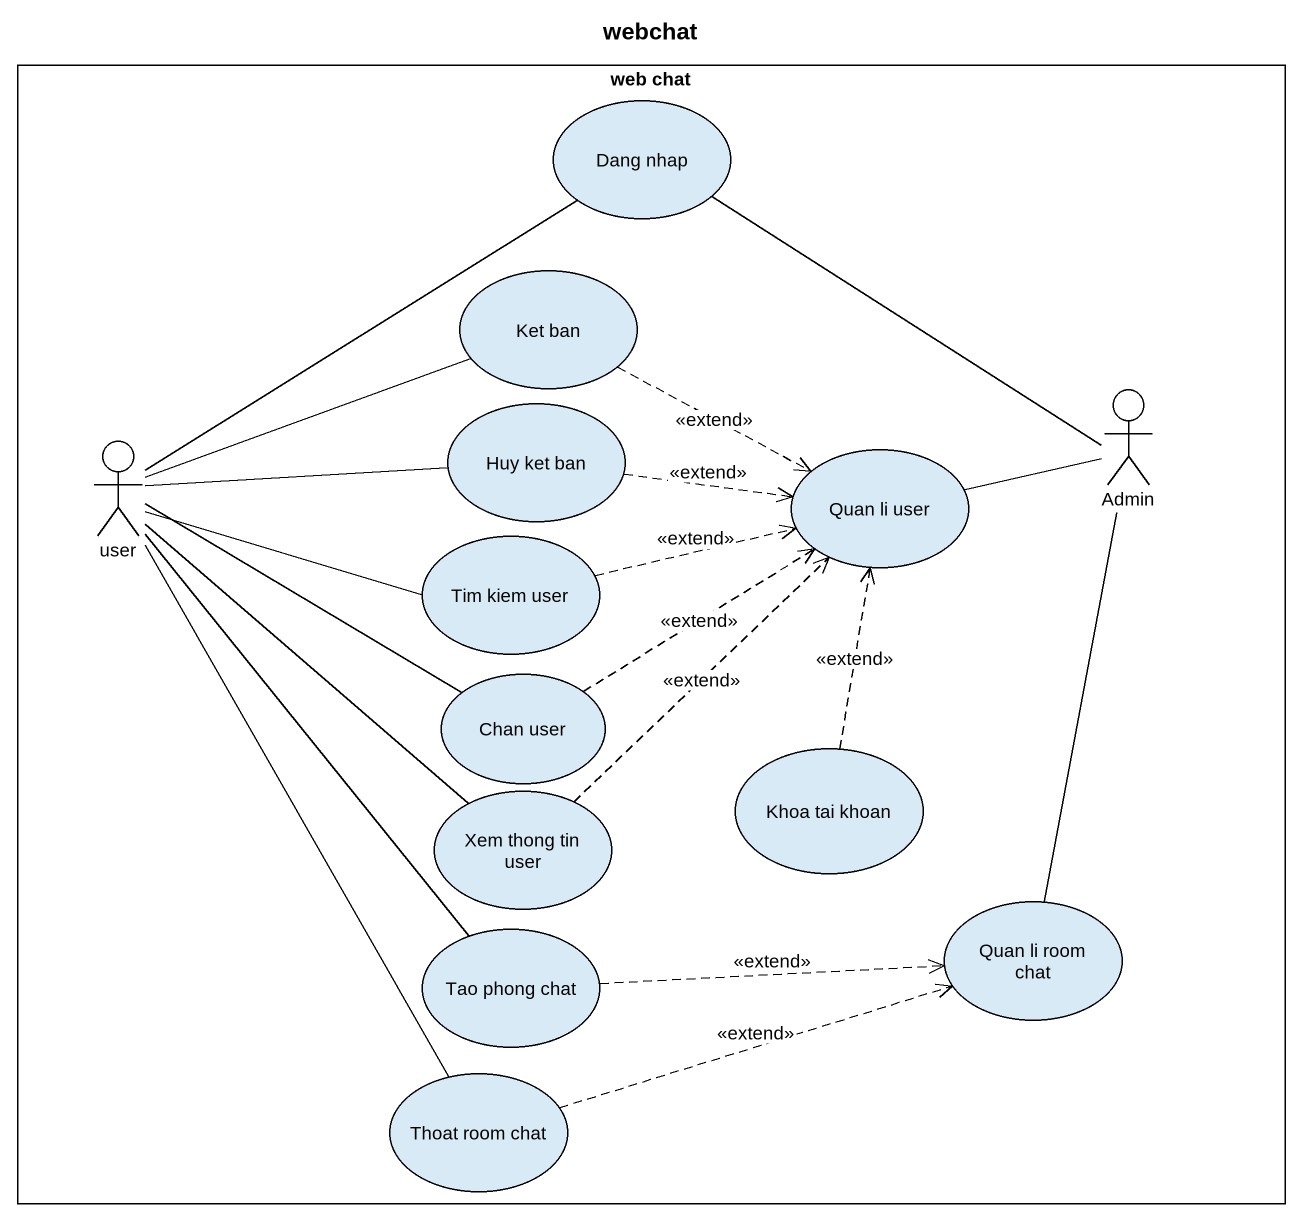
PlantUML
@startuml
title webchat
rectangle "web chat" as web_chat {
  usecase "Dang nhap" as Dang_nhap
  usecase "Ket ban" as Ket_ban
  actor Admin
  actor user
  usecase "Huy ket ban" as Huy_ket_ban
  usecase "Quan li user" as Quan_li_user
  usecase "Tim kiem user" as Tim_kiem_user
  usecase "Chan user" as Chan_user
  usecase "Khoa tai khoan" as Khoa_tai_khoan
  usecase "Xem thong tin user" as Xem_thong_tin_user
  usecase "Tao phong chat" as Tao_phong_chat
  usecase "Quan li room chat" as Quan_li_room_chat
  usecase "Thoat room chat" as Thoat_room_chat
}
Ket_ban .right.> Quan_li_user : <<extend>>
Admin -up- Dang_nhap
Admin -left- Quan_li_user
user -up- Dang_nhap
user -right- Ket_ban
user -right- Huy_ket_ban
user -right- Tim_kiem_user
user -right- Chan_user
user -- Xem_thong_tin_user
user -- Tao_phong_chat
user -- Thoat_room_chat
Huy_ket_ban .right.> Quan_li_user : <<extend>>
Tim_kiem_user .right.> Quan_li_user : <<extend>>
Chan_user .up.> Quan_li_user : <<extend>>
Khoa_tai_khoan .up.> Quan_li_user : <<extend>>
Xem_thong_tin_user .up.> Quan_li_user : <<extend>>
Tao_phong_chat .right.> Quan_li_room_chat : <<extend>>
Quan_li_room_chat -up- Admin
Thoat_room_chat .right.> Quan_li_room_chat : <<extend>>
@enduml
